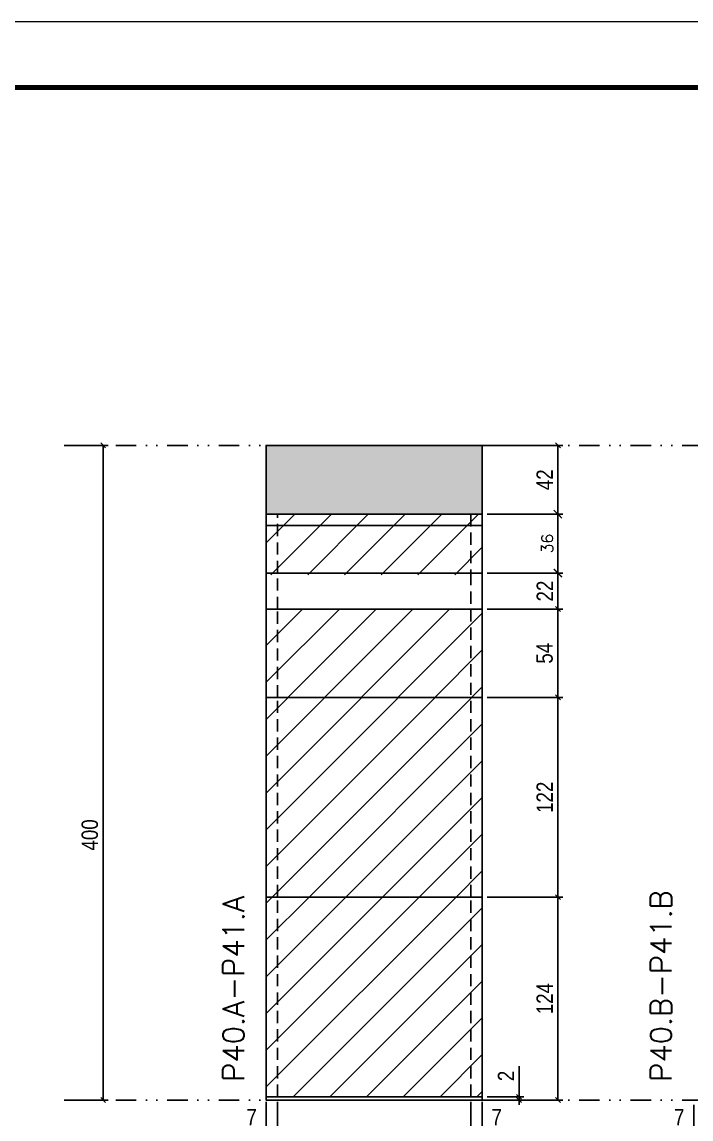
# Model space of a CAD drawing. Extents: x 28748 to 35002, y 14885 to 43501.
# Drawn here: x 29157 to 29566, y 33642 to 34312 of the extents above; entities that cross this region are included whole.
import ezdxf

# ---------------------------------------------------------------- set-up
doc = ezdxf.new("R2010")
doc.units = 0
for name, pattern in [('DASHED', [0.75, 0.5, -0.25]), ('DIVIDE2', [0.625, 0.25, -0.125, 0, -0.125, 0, -0.125]), ('HIDDEN', [0.375, 0.25, -0.125])]:
    doc.linetypes.add(name, pattern=pattern)
for name, color, linetype in [('COTA', 241, 'Continuous'), ('Nível', 160, 'Continuous'), ('Painéis', 200, 'Continuous'), ('SARR_2.2x7', 40, 'Continuous'), ('Sarrafo de Pressão', 42, 'HIDDEN')]:
    doc.layers.add(name, color=color, linetype=linetype)
for name, color, linetype, lineweight in [('Folhas', 255, 'Continuous', 9), ('Hachura', 251, 'Continuous', 9), ('SARRAFO DE PRESSAO', 251, 'DASHED', 9), ('Texto Seção', 7, 'Continuous', 15)]:
    doc.layers.add(name, color=color, linetype=linetype, lineweight=lineweight)
doc.styles.add('COTA TECNICA', font='techl___.ttf', dxfattribs={"height": 10})
doc.styles.add('COTA TECNICA-50', font='techl___.ttf', dxfattribs={"height": 10})
doc.styles.add('REGUA-120', font='ROMANS.shx', dxfattribs={"height": 15})
doc.styles.add('ROMANS', font='romans.shx')
doc.dimstyles.new('COTA PAINEL-50', dxfattribs={"dimtxt": 10, "dimasz": 3, "dimexe": 3, "dimexo": 3, "dimgap": 3, "dimtad": 1, "dimdec": 1, "dimzin": 12, "dimdsep": 46, "dimtxsty": 'COTA TECNICA-50', "dimblk1": 'OBLIQUE', "dimblk2": 'OBLIQUE', "dimsah": 1, "dimcen": 0.9, "dimclrd": 4, "dimclre": 4, "dimclrt": 240, "dimadec": 1, "dimazin": 3, "dimtfac": 1, "dimtdec": 1, "dimtmove": 0, "dimatfit": 3, "dimfxl": 1, "dimtolj": 1, "dimtzin": 12, "dimarcsym": 0})
doc.dimstyles.new('Cota Paínel', dxfattribs={"dimtxt": 7, "dimasz": 5, "dimexe": 3, "dimexo": 3, "dimgap": 3, "dimtad": 1, "dimdec": 1, "dimzin": 12, "dimdsep": 46, "dimtxsty": 'ROMANS', "dimblk": 'ARCHTICK', "dimcen": 0, "dimclrd": 4, "dimclre": 4, "dimclrt": 1, "dimadec": 1, "dimazin": 3, "dimtfac": 1, "dimtdec": 1, "dimtmove": 0, "dimatfit": 3, "dimldrblk": 'OBLIQUE', "dimfxl": 1, "dimtolj": 1, "dimtzin": 12, "dimarcsym": 0})
doc.dimstyles.new('PAINEL', dxfattribs={"dimtxt": 10, "dimasz": 3, "dimexe": 3, "dimexo": 3, "dimgap": 3, "dimtad": 1, "dimdec": 1, "dimzin": 12, "dimdsep": 46, "dimtxsty": 'COTA TECNICA', "dimblk1": 'OBLIQUE', "dimblk2": 'OBLIQUE', "dimsah": 1, "dimcen": 0.9, "dimclrd": 4, "dimclre": 4, "dimclrt": 240, "dimadec": 1, "dimazin": 3, "dimtfac": 1, "dimtdec": 1, "dimtmove": 0, "dimatfit": 3, "dimfxl": 1, "dimtolj": 1, "dimtzin": 12, "dimarcsym": 0})
pattern_1 = [(45, (-103497.564, 1369.089), (-11.2253202, 11.2253202), [])]

# ---------------------------------------------------------------- blocks, each defined once
blk = doc.blocks.new('9999999999')
at = {"layer": 'Folhas'}
blk.add_lwpolyline([(98138.98, 34190.21), (99623.98, 34190.21), (99623.98, 35240.21), (98138.98, 35240.21)], close=True, dxfattribs=at)
at = {"layer": 'Folhas', "color": 30, "const_width": 3}
blk.add_lwpolyline([(98213.98, 34230.21), (99583.98, 34230.21), (99583.98, 35200.21), (98213.98, 35200.21)], close=True, dxfattribs=at)
blk = doc.blocks.new('_Oblique')
at = {"color": 0, "linetype": 'ByBlock', "lineweight": -2}
blk.add_line((-0.5, -0.5), (0.5, 0.5), dxfattribs=at)
blk = doc.blocks.new('*D1656')
at = {"layer": 'COTA', "color": 4, "linetype": 'ByBlock', "lineweight": -2, "transparency": 16777216}
for p, q in [((29186, 34053.43), (29209.72, 34053.43)), ((29206.72, 34053.43), (29206.72, 33653.43)), ((29186, 33653.43), (29209.72, 33653.43))]:
    blk.add_line(p, q, dxfattribs=at)
at = {"layer": 'Defpoints', "color": 0, "linetype": 'ByBlock', "transparency": 16777216}
for p in [(29183, 34053.43), (29183, 33653.43), (29206.72, 33653.43)]:
    blk.add_point(p, dxfattribs=at)
at = {"layer": 'COTA', "color": 4, "linetype": 'ByBlock', "lineweight": -2, "transparency": 16777216, "xscale": 3, "yscale": 3, "zscale": 3}
for p, rotation in [((29206.72, 34053.43), 90), ((29206.72, 33653.43), 270)]:
    blk.add_blockref('_Oblique', p, dxfattribs=dict(at, rotation=rotation))
at = {"layer": 'COTA', "color": 240, "linetype": 'ByBlock', "transparency": 16777216, "insert": (29198.61, 33815.43), "char_height": 10, "attachment_point": 5, "rotation": 90, "style": 'COTA TECNICA'}
blk.add_mtext('\\A1;400', dxfattribs=at)
blk = doc.blocks.new('*D703')
at = {"layer": 'COTA', "color": 4, "lineweight": -2, "transparency": 16777216}
for p, q in [((29306.3, 33652.43), (29306.3, 33598.25)), ((29438.3, 33652.43), (29438.3, 33598.25)), ((29306.3, 33601.25), (29438.3, 33601.25))]:
    blk.add_line(p, q, dxfattribs=at)
at = {"layer": 'Defpoints', "color": 0, "transparency": 16777216}
for p in [(29306.3, 33655.43), (29438.3, 33655.43), (29438.3, 33601.25)]:
    blk.add_point(p, dxfattribs=at)
at = {"layer": 'COTA', "color": 4, "lineweight": -2, "transparency": 16777216, "xscale": 3, "yscale": 3, "zscale": 3, "rotation": 180}
blk.add_blockref('_Oblique', (29306.3, 33601.25), dxfattribs=at)
at = {"layer": 'COTA', "color": 4, "lineweight": -2, "transparency": 16777216, "xscale": 3, "yscale": 3, "zscale": 3}
blk.add_blockref('_Oblique', (29438.3, 33601.25), dxfattribs=at)
at = {"layer": 'COTA', "color": 240, "transparency": 16777216, "insert": (29372.3, 33609.47), "char_height": 10, "attachment_point": 5, "style": 'COTA TECNICA'}
blk.add_mtext('\\A1;132', dxfattribs=at)
blk = doc.blocks.new('*D704')
at = {"layer": 'COTA', "color": 4, "lineweight": -2, "transparency": 16777216}
for p, q in [((29441.3, 33777.43), (29487.54, 33777.43)), ((29484.54, 33653.43), (29484.54, 33777.43)), ((29441.3, 33653.43), (29487.54, 33653.43))]:
    blk.add_line(p, q, dxfattribs=at)
at = {"layer": 'Defpoints', "color": 0, "transparency": 16777216}
for p in [(29438.3, 33777.43), (29484.54, 33777.43), (29438.3, 33653.43)]:
    blk.add_point(p, dxfattribs=at)
at = {"layer": 'COTA', "color": 4, "lineweight": -2, "transparency": 16777216, "xscale": 3, "yscale": 3, "zscale": 3}
for p, rotation in [((29484.54, 33777.43), 90), ((29484.54, 33653.43), 270)]:
    blk.add_blockref('_Oblique', p, dxfattribs=dict(at, rotation=rotation))
at = {"layer": 'COTA', "color": 240, "transparency": 16777216, "insert": (29476.46, 33715.43), "char_height": 10, "attachment_point": 5, "rotation": 90, "style": 'COTA TECNICA-50'}
blk.add_mtext('\\A1;124', dxfattribs=at)
blk = doc.blocks.new('*D705')
at = {"layer": 'COTA', "color": 4, "lineweight": -2, "transparency": 16777216}
for p, q in [((29460.82, 33655.43), (29460.82, 33674.23)), ((29441.3, 33655.43), (29463.82, 33655.43)), ((29441.3, 33653.43), (29463.82, 33653.43)), ((29460.82, 33653.43), (29460.82, 33655.43)), ((29460.82, 33653.43), (29460.82, 33650.43))]:
    blk.add_line(p, q, dxfattribs=at)
at = {"layer": 'Defpoints', "color": 0, "transparency": 16777216}
for p in [(29438.3, 33655.43), (29438.3, 33653.43), (29460.82, 33653.43)]:
    blk.add_point(p, dxfattribs=at)
at = {"layer": 'COTA', "color": 4, "lineweight": -2, "transparency": 16777216, "xscale": 3, "yscale": 3, "zscale": 3}
for p, rotation in [((29460.82, 33655.43), 270), ((29460.82, 33653.43), 90)]:
    blk.add_blockref('_Oblique', p, dxfattribs=dict(at, rotation=rotation))
at = {"layer": 'COTA', "color": 240, "transparency": 16777216, "insert": (29452.82, 33668.17), "char_height": 10, "attachment_point": 5, "rotation": 90, "style": 'COTA TECNICA-50'}
blk.add_mtext('\\A1;2', dxfattribs=at)
blk = doc.blocks.new('*D706')
at = {"layer": 'COTA', "color": 4, "linetype": 'ByBlock', "lineweight": -2, "transparency": 16777216}
for p, q in [((29441.3, 33899.43), (29487.54, 33899.43)), ((29484.54, 33777.43), (29484.54, 33899.43)), ((29441.3, 33777.43), (29487.54, 33777.43))]:
    blk.add_line(p, q, dxfattribs=at)
at = {"layer": 'Defpoints', "color": 0, "linetype": 'ByBlock', "transparency": 16777216}
for p in [(29438.3, 33899.43), (29484.54, 33899.43), (29438.3, 33777.43)]:
    blk.add_point(p, dxfattribs=at)
at = {"layer": 'COTA', "color": 4, "linetype": 'ByBlock', "lineweight": -2, "transparency": 16777216, "xscale": 3, "yscale": 3, "zscale": 3}
for p, rotation in [((29484.54, 33899.43), 90), ((29484.54, 33777.43), 270)]:
    blk.add_blockref('_Oblique', p, dxfattribs=dict(at, rotation=rotation))
at = {"layer": 'COTA', "color": 240, "linetype": 'ByBlock', "transparency": 16777216, "insert": (29476.48, 33838.43), "char_height": 10, "attachment_point": 5, "rotation": 90, "style": 'COTA TECNICA'}
blk.add_mtext('\\A1;122', dxfattribs=at)
blk = doc.blocks.new('*D707')
at = {"layer": 'COTA', "color": 4, "lineweight": -2, "transparency": 16777216}
for p, q in [((29306.3, 33650.43), (29306.3, 33631.92)), ((29313.3, 33652.43), (29313.3, 33631.92)), ((29306.3, 33634.92), (29291.57, 33634.92)), ((29313.3, 33634.92), (29306.3, 33634.92))]:
    blk.add_line(p, q, dxfattribs=at)
at = {"layer": 'Defpoints', "color": 0, "transparency": 16777216}
for p in [(29306.3, 33653.43), (29313.3, 33655.43), (29306.3, 33634.92)]:
    blk.add_point(p, dxfattribs=at)
at = {"layer": 'COTA', "color": 4, "lineweight": -2, "transparency": 16777216, "xscale": 3, "yscale": 3, "zscale": 3, "rotation": 180}
blk.add_blockref('_Oblique', (29306.3, 33634.92), dxfattribs=at)
at = {"layer": 'COTA', "color": 4, "lineweight": -2, "transparency": 16777216, "xscale": 3, "yscale": 3, "zscale": 3}
blk.add_blockref('_Oblique', (29313.3, 33634.92), dxfattribs=at)
at = {"layer": 'COTA', "color": 240, "transparency": 16777216, "insert": (29297.43, 33642.99), "char_height": 10, "attachment_point": 5, "style": 'COTA TECNICA-50'}
blk.add_mtext('\\A1;7', dxfattribs=at)
blk = doc.blocks.new('*D708')
at = {"layer": 'COTA', "color": 4, "lineweight": -2, "transparency": 16777216}
for p, q in [((29431.3, 33652.43), (29431.3, 33631.92)), ((29438.3, 33650.43), (29438.3, 33631.92)), ((29431.3, 33634.92), (29438.3, 33634.92)), ((29438.3, 33634.92), (29453.03, 33634.92))]:
    blk.add_line(p, q, dxfattribs=at)
at = {"layer": 'Defpoints', "color": 0, "transparency": 16777216}
for p in [(29431.3, 33655.43), (29438.3, 33653.43), (29438.3, 33634.92)]:
    blk.add_point(p, dxfattribs=at)
at = {"layer": 'COTA', "color": 4, "lineweight": -2, "transparency": 16777216, "xscale": 3, "yscale": 3, "zscale": 3, "rotation": 180}
blk.add_blockref('_Oblique', (29431.3, 33634.92), dxfattribs=at)
at = {"layer": 'COTA', "color": 4, "lineweight": -2, "transparency": 16777216, "xscale": 3, "yscale": 3, "zscale": 3}
blk.add_blockref('_Oblique', (29438.3, 33634.92), dxfattribs=at)
at = {"layer": 'COTA', "color": 240, "transparency": 16777216, "insert": (29447.16, 33642.99), "char_height": 10, "attachment_point": 5, "style": 'COTA TECNICA-50'}
blk.add_mtext('\\A1;7', dxfattribs=at)
blk = doc.blocks.new('*D713')
at = {"layer": 'COTA', "color": 4, "lineweight": -2, "transparency": 16777216}
for p, q in [((29567.52, 33650.43), (29567.52, 33631.92)), ((29574.52, 33652.43), (29574.52, 33631.92)), ((29567.52, 33634.92), (29552.78, 33634.92)), ((29574.52, 33634.92), (29567.52, 33634.92))]:
    blk.add_line(p, q, dxfattribs=at)
at = {"layer": 'Defpoints', "color": 0, "transparency": 16777216}
for p in [(29567.52, 33653.43), (29574.52, 33655.43), (29567.52, 33634.92)]:
    blk.add_point(p, dxfattribs=at)
at = {"layer": 'COTA', "color": 4, "lineweight": -2, "transparency": 16777216, "xscale": 3, "yscale": 3, "zscale": 3, "rotation": 180}
blk.add_blockref('_Oblique', (29567.52, 33634.92), dxfattribs=at)
at = {"layer": 'COTA', "color": 4, "lineweight": -2, "transparency": 16777216, "xscale": 3, "yscale": 3, "zscale": 3}
blk.add_blockref('_Oblique', (29574.52, 33634.92), dxfattribs=at)
at = {"layer": 'COTA', "color": 240, "transparency": 16777216, "insert": (29558.65, 33642.99), "char_height": 10, "attachment_point": 5, "style": 'COTA TECNICA-50'}
blk.add_mtext('\\A1;7', dxfattribs=at)
blk = doc.blocks.new('*D1397')
at = {"layer": 'COTA', "color": 4, "lineweight": -2, "transparency": 16777216}
for p, q in [((29441.3, 34053.43), (29487.54, 34053.43)), ((29484.54, 34011.43), (29484.54, 34053.43)), ((29441.3, 34011.43), (29487.54, 34011.43))]:
    blk.add_line(p, q, dxfattribs=at)
at = {"layer": 'Defpoints', "color": 0, "transparency": 16777216}
for p in [(29438.3, 34053.43), (29484.54, 34053.43), (29438.3, 34011.43)]:
    blk.add_point(p, dxfattribs=at)
at = {"layer": 'COTA', "color": 4, "lineweight": -2, "transparency": 16777216, "xscale": 3, "yscale": 3, "zscale": 3}
for p, rotation in [((29484.54, 34053.43), 90), ((29484.54, 34011.43), 270)]:
    blk.add_blockref('_Oblique', p, dxfattribs=dict(at, rotation=rotation))
at = {"layer": 'COTA', "color": 240, "transparency": 16777216, "insert": (29476.46, 34032.43), "char_height": 10, "attachment_point": 5, "rotation": 90, "style": 'COTA TECNICA'}
blk.add_mtext('\\A1;42', dxfattribs=at)
blk = doc.blocks.new('_ArchTick')
at = {"color": 0, "linetype": 'ByBlock', "const_width": 0.15}
blk.add_lwpolyline([(-0.5, -0.5), (0.5, 0.5)], dxfattribs=at)
blk = doc.blocks.new('*D1399')
at = {"layer": 'COTA', "color": 4, "lineweight": -2, "transparency": 16777216}
for p, q in [((29441.3, 34011.43), (29487.54, 34011.43)), ((29484.54, 33975.43), (29484.54, 34011.43)), ((29441.3, 33975.43), (29487.54, 33975.43))]:
    blk.add_line(p, q, dxfattribs=at)
at = {"layer": 'Defpoints', "color": 0, "transparency": 16777216}
for p in [(29438.3, 34011.43), (29484.54, 34011.43), (29438.3, 33975.43)]:
    blk.add_point(p, dxfattribs=at)
at = {"layer": 'COTA', "color": 4, "lineweight": -2, "transparency": 16777216, "xscale": 5, "yscale": 5, "zscale": 5}
for p, rotation in [((29484.54, 34011.43), 90), ((29484.54, 33975.43), 270)]:
    blk.add_blockref('_ArchTick', p, dxfattribs=dict(at, rotation=rotation))
at = {"layer": 'COTA', "color": 1, "transparency": 16777216, "insert": (29478.04, 33993.43), "char_height": 7, "attachment_point": 5, "rotation": 90, "style": 'ROMANS'}
blk.add_mtext('\\A1;36', dxfattribs=at)
blk = doc.blocks.new('*D2249')
at = {"layer": 'COTA', "color": 4, "lineweight": -2, "transparency": 16777216}
for p, q in [((29441.3, 33953.43), (29487.54, 33953.43)), ((29484.54, 33953.43), (29484.54, 33899.43)), ((29441.3, 33899.43), (29487.54, 33899.43))]:
    blk.add_line(p, q, dxfattribs=at)
at = {"layer": 'Defpoints', "color": 0, "transparency": 16777216}
for p in [(29438.3, 33953.43), (29438.3, 33899.43), (29484.54, 33899.43)]:
    blk.add_point(p, dxfattribs=at)
at = {"layer": 'COTA', "color": 4, "lineweight": -2, "transparency": 16777216, "xscale": 3, "yscale": 3, "zscale": 3}
for p, rotation in [((29484.54, 33953.43), 90), ((29484.54, 33899.43), 270)]:
    blk.add_blockref('_Oblique', p, dxfattribs=dict(at, rotation=rotation))
at = {"layer": 'COTA', "color": 240, "transparency": 16777216, "insert": (29476.43, 33926.43), "char_height": 10, "attachment_point": 5, "rotation": 90, "style": 'COTA TECNICA'}
blk.add_mtext('\\A1;54', dxfattribs=at)
blk = doc.blocks.new('*D2594')
at = {"layer": 'COTA', "color": 4, "lineweight": -2, "transparency": 16777216}
for p, q in [((29441.3, 33975.43), (29487.54, 33975.43)), ((29484.54, 33953.43), (29484.54, 33975.43)), ((29441.3, 33953.43), (29487.54, 33953.43))]:
    blk.add_line(p, q, dxfattribs=at)
at = {"layer": 'Defpoints', "color": 0, "transparency": 16777216}
for p in [(29438.3, 33975.43), (29484.54, 33975.43), (29438.3, 33953.43)]:
    blk.add_point(p, dxfattribs=at)
at = {"layer": 'COTA', "color": 4, "lineweight": -2, "transparency": 16777216, "xscale": 3, "yscale": 3, "zscale": 3}
for p, rotation in [((29484.54, 33975.43), 90), ((29484.54, 33953.43), 270)]:
    blk.add_blockref('_Oblique', p, dxfattribs=dict(at, rotation=rotation))
at = {"layer": 'COTA', "color": 240, "transparency": 16777216, "insert": (29476.54, 33964.43), "char_height": 10, "attachment_point": 5, "rotation": 90, "style": 'COTA TECNICA'}
blk.add_mtext('\\A1;22', dxfattribs=at)

msp = doc.modelspace()

# ---------------------------------------------------------------- hatches: boundary and pattern name
at = {"layer": 'COTA', "linetype": 'ByBlock'}
h = msp.add_hatch(dxfattribs=at)
h.set_pattern_fill('AR-CONC', color=256, scale=0.03)
h.set_pattern_definition([(50, (-101796.7874, 7184.164), (5.46554007, -0.47817257), [0.5715, -6.2865]), (355, (-101796.7874, 7184.164), (-1.05730264, 5.73170536), [0.4572, -5.02921753]), (100.4514447, (-101796.332, 7184.124), (4.40823741, 5.25353256), [0.48570026, -5.34270734]), (46.1842, (-101796.7874, 7185.688), (8.13237123, -1.26126984), [0.85725, -9.42975]), (96.6355576, (-101796.11, 7185.583), (7.122124, 7.42278374), [0.7285507, -8.01406824]), (351.184151, (-101796.787, 7185.688), (7.122124, 7.42278374), [0.685799, -7.54379196]), (21, (-101796.0254, 7185.307), (4.54843174, -3.06795595), [0.5715, -6.2865]), (326, (-101796.0254, 7185.307), (1.85406085, 5.52563898), [0.4572, -5.0292]), (71.451445, (-101795.6464, 7185.0514), (6.40249258, 2.45768307), [0.48570026, -5.34269813]), (37.5, (-101796.7874, 7184.164), (0.092658098, 2.536651166), [0, -4.96824, 0, -5.1054, 0, -5.04825]), (7.5, (-101796.7874, 7184.164), (2.004589875, 3.005417245), [0, -2.91084, 0, -4.85394, 0, -1.92405]), (327.5, (-101798.4867, 7184.164), (4.067717855, -0.17186232), [0, -1.905, 0, -5.9436, 0, -7.8867]), (317.5, (-101799.2487, 7184.164), (4.44387544, 0.76279473), [0, -2.4765, 0, -3.94716, 0, -5.6007])])
h.paths.add_polyline_path([(29306.3, 34011.43), (29438.3, 34011.43), (29438.3, 34053.43), (29306.3, 34053.43)])
at = {"layer": 'Hachura', "linetype": 'ByBlock'}
h = msp.add_hatch(dxfattribs=at)
h.set_pattern_fill('ANSI31', color=256, scale=5)
h.set_pattern_definition([(45, (25757.903, 34441.735), (-11.22532, 11.22532), [])])
h.paths.add_polyline_path([(29438.3, 33974.43), (29438.3, 34011.43), (29306.3, 34011.43), (29306.3, 33974.43)])
at = {"layer": 'Hachura'}
h = msp.add_hatch(dxfattribs=at)
h.set_pattern_fill('ANSI31', color=256, scale=5)
h.paths.add_polyline_path([(29438.3, 33953.43), (29306.3, 33953.43), (29306.3, 33899.43), (29438.3, 33899.43)])
at = {"layer": 'Hachura', "linetype": 'ByBlock'}
h = msp.add_hatch(dxfattribs=at)
h.set_pattern_fill('ANSI31', color=256, scale=5)
h.set_pattern_definition(pattern_1)
h.paths.add_polyline_path([(29438.3, 33899.43), (29306.3, 33899.43), (29306.3, 33777.43), (29438.3, 33777.43)])
h = msp.add_hatch(dxfattribs=at)
h.set_pattern_fill('ANSI31', color=256, scale=5)
h.set_pattern_definition(pattern_1)
h.paths.add_polyline_path([(29438.3, 33777.43), (29306.3, 33777.43), (29306.3, 33655.43), (29438.3, 33655.43)])

# ---------------------------------------------------------------- linework, layer by layer
at = {"layer": 'COTA', "linetype": 'ByBlock'}
msp.add_lwpolyline([(29306.3, 34011.43), (29438.3, 34011.43), (29438.3, 34053.43), (29306.3, 34053.43)], close=True, dxfattribs=at)
at = {"layer": 'Nível', "color": 4, "linetype": 'DIVIDE2', "ltscale": 50}
for p, q in [((29183, 34053.43), (30193.34, 34053.43)), ((29183, 33653.43), (30193.34, 33653.43))]:
    msp.add_line(p, q, dxfattribs=at)
at = {"layer": 'Painéis'}
for p, q in [((29306.3, 34011.43), (29438.3, 34011.43)), ((29306.3, 33975.43), (29306.3, 34011.43)), ((29438.3, 34011.43), (29438.3, 33975.43)), ((29306.3, 33975.43), (29438.3, 33975.43)), ((29306.3, 33975.43), (29306.3, 33953.43)), ((29438.3, 33953.43), (29438.3, 33975.43)), ((29306.3, 33899.43), (29306.3, 33953.43)), ((29306.3, 33953.43), (29438.3, 33953.43)), ((29306.3, 33953.43), (29306.3, 33953.43)), ((29306.3, 33953.43), (29438.3, 33953.43)), ((29438.3, 33953.43), (29438.3, 33899.43)), ((29438.3, 33953.43), (29438.3, 33953.43)), ((29438.3, 33899.43), (29306.3, 33899.43)), ((29438.3, 33899.43), (29306.3, 33899.43))]:
    msp.add_line(p, q, dxfattribs=at)
for points in [[(29438.3, 33777.43), (29306.3, 33777.43), (29306.3, 33899.43), (29438.3, 33899.43)], [(29306.3, 33655.43), (29438.3, 33655.43), (29438.3, 33777.43), (29306.3, 33777.43)], [(29306.3, 33655.43), (29438.3, 33655.43), (29438.3, 33653.43), (29306.3, 33653.43)]]:
    msp.add_lwpolyline(points, close=True, dxfattribs=at)
msp.add_lwpolyline([(29306.3, 33899.43), (29438.3, 33899.43)], dxfattribs=at)
at = {"layer": 'SARR_2.2x7'}
msp.add_line((29306.3, 34004.43), (29438.3, 34004.43), dxfattribs=at)
at = {"layer": 'Sarrafo de Pressão', "ltscale": 30}
for p, q in [((29313.3, 33975.43), (29313.3, 34011.43)), ((29431.3, 34011.43), (29431.3, 33975.43)), ((29313.3, 33953.43), (29313.3, 33975.43)), ((29431.3, 33975.43), (29431.3, 33953.43)), ((29313.3, 33899.43), (29313.3, 33953.43)), ((29313.3, 33953.43), (29313.3, 33953.43)), ((29431.3, 33953.43), (29431.3, 33899.43)), ((29431.3, 33953.43), (29431.3, 33953.43)), ((29313.3, 33777.43), (29313.3, 33899.43)), ((29431.3, 33777.43), (29431.3, 33899.43)), ((29313.3, 33655.43), (29313.3, 33777.43)), ((29431.3, 33655.43), (29431.3, 33777.43))]:
    msp.add_line(p, q, dxfattribs=at)

# ---------------------------------------------------------------- block references
at = {"layer": 'SARRAFO DE PRESSAO', "color": 6, "linetype": 'ByBlock'}
msp.add_blockref('9999999999', (-69390.64, -928.06), dxfattribs=at)

# ---------------------------------------------------------------- texts
at = {"layer": 'Texto Seção', "char_height": 13, "width": 285.3299, "attachment_point": 7, "rotation": 90, "style": 'REGUA-120'}
for s, insert in [('P40.A-P41.A', (29292.83, 33664.68)), ('P40.B-P41.B', (29554.04, 33664.68))]:
    msp.add_mtext(s, dxfattribs=dict(at, insert=insert))

# ---------------------------------------------------------------- dimensions: what is measured, and where the dimension line sits
at = {"layer": 'COTA', "linetype": 'ByBlock'}
dim = msp.add_linear_dim(base=(29206.72, 33653.43), p1=(29183, 34053.43), p2=(29183, 33653.43), angle=90, dimstyle='PAINEL', dxfattribs=at)
dim.commit()
dim.dimension.update_dxf_attribs({"geometry": '*D1656', "text_midpoint": (29206.72, 33815.43), "dimtype": 160})
at = {"layer": 'COTA'}
dim = msp.add_linear_dim(base=(29484.54, 34053.43), p1=(29438.3, 34011.43), p2=(29438.3, 34053.43), angle=90, dimstyle='PAINEL', override={"dimarcsym": 2}, dxfattribs=at)
dim.commit()
dim.dimension.update_dxf_attribs({"geometry": '*D1397', "text_midpoint": (29476.46, 34032.43)})
for base, p1, p2, angle, dimstyle, picture, middle in [((29484.54, 34011.43), (29438.3, 33975.43), (29438.3, 34011.43), 90, 'Cota Paínel', '*D1399', (29478.04, 33993.43)), ((29484.54, 33899.43), (29438.3, 33953.43), (29438.3, 33899.43), 90, 'PAINEL', '*D2249', (29476.43, 33926.43)), ((29484.54, 33777.43), (29438.3, 33653.43), (29438.3, 33777.43), 90, 'COTA PAINEL-50', '*D704', (29476.46, 33715.43)), ((29306.3, 33634.92), (29313.3, 33655.43), (29306.3, 33653.43), 180, 'COTA PAINEL-50', '*D707', (29297.43, 33642.99)), ((29567.52, 33634.92), (29574.52, 33655.43), (29567.52, 33653.43), 180, 'COTA PAINEL-50', '*D713', (29558.65, 33642.99))]:
    dim = msp.add_linear_dim(base=base, p1=p1, p2=p2, angle=angle, dimstyle=dimstyle, dxfattribs=at)
    dim.commit()
    dim.dimension.update_dxf_attribs({"geometry": picture, "text_midpoint": middle})
for base, p1, p2, dimstyle, picture, middle in [((29484.54, 33975.43), (29438.3, 33953.43), (29438.3, 33975.43), 'PAINEL', '*D2594', (29484.54, 33964.43)), ((29460.82, 33653.43), (29438.3, 33655.43), (29438.3, 33653.43), 'COTA PAINEL-50', '*D705', (29460.82, 33668.17))]:
    dim = msp.add_linear_dim(base=base, p1=p1, p2=p2, angle=90, dimstyle=dimstyle, dxfattribs=at)
    dim.commit()
    dim.dimension.update_dxf_attribs({"geometry": picture, "text_midpoint": middle, "dimtype": 160})
at = {"layer": 'COTA', "linetype": 'ByBlock'}
dim = msp.add_linear_dim(base=(29484.54, 33899.43), p1=(29438.3, 33777.43), p2=(29438.3, 33899.43), angle=90, dimstyle='PAINEL', dxfattribs=at)
dim.commit()
dim.dimension.update_dxf_attribs({"geometry": '*D706', "text_midpoint": (29476.48, 33838.43)})
at = {"layer": 'COTA'}
dim = msp.add_linear_dim(base=(29438.3, 33601.25), p1=(29306.3, 33655.43), p2=(29438.3, 33655.43), dimstyle='PAINEL', override={"dimarcsym": 2}, dxfattribs=at)
dim.commit()
dim.dimension.update_dxf_attribs({"geometry": '*D703', "text_midpoint": (29372.3, 33609.47)})
dim = msp.add_linear_dim(base=(29438.3, 33634.92), p1=(29431.3, 33655.43), p2=(29438.3, 33653.43), dimstyle='COTA PAINEL-50', dxfattribs=at)
dim.commit()
dim.dimension.update_dxf_attribs({"geometry": '*D708', "text_midpoint": (29447.16, 33642.99)})

doc.saveas('drawing.dxf')
